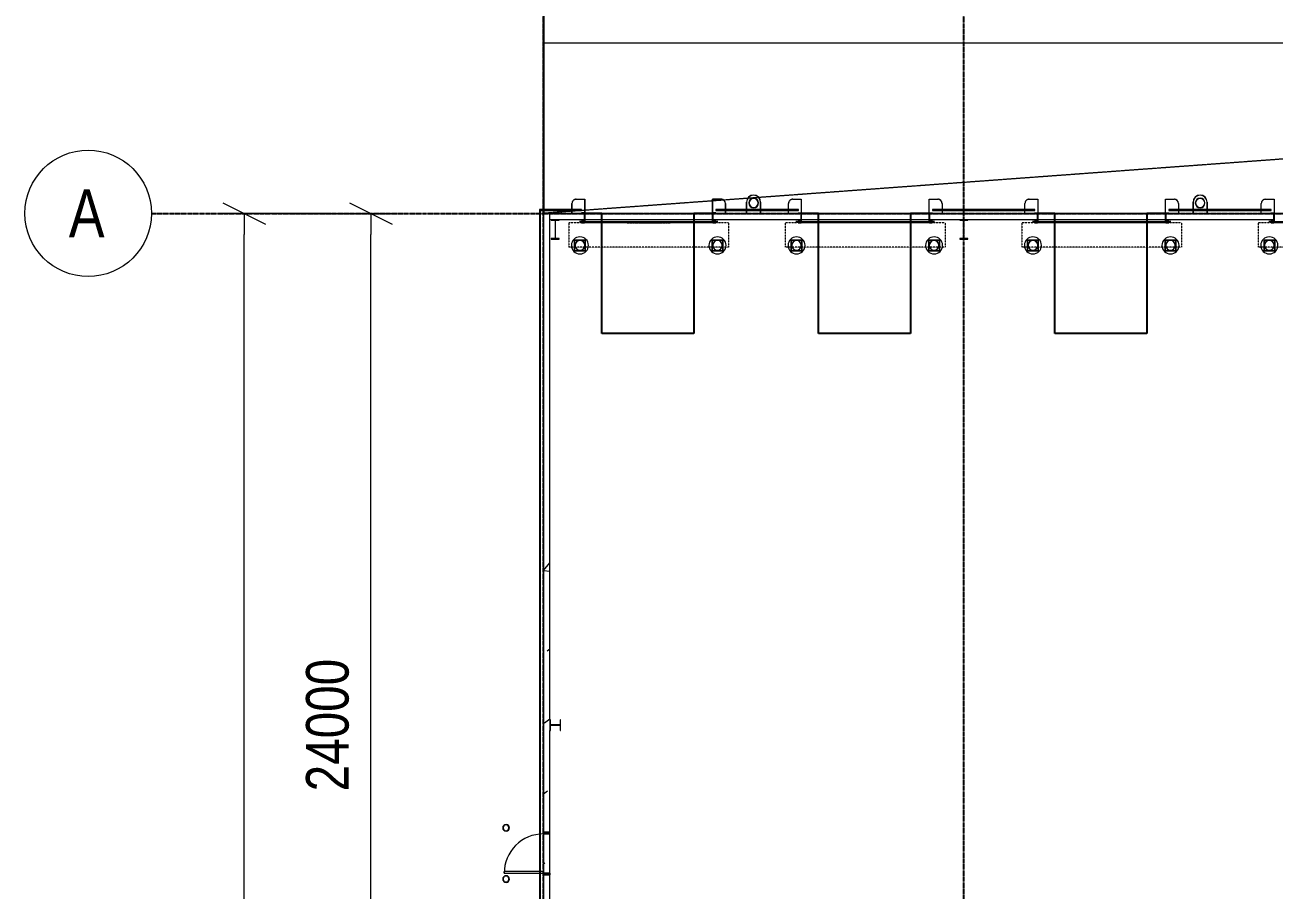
# Model space of a CAD drawing. Header units: millimetres. Extents: x -677815 to 476396, y -125373 to 39000.
# Drawn here: x -12160 to 17138, y -15867 to 4417 of the extents above; entities that cross this region are included whole.
import ezdxf
from ezdxf.enums import TextEntityAlignment as Align

# ---------------------------------------------------------------- set-up
doc = ezdxf.new("R2010")
doc.units = ezdxf.units.MM
for name, pattern in [('Xref building Toll$0$_SBA Dash - Loose', [5, 3, -2]), ('Xref building Toll$0$_SBA Dash - Tight', [1.6, 1, -0.6]), ('Xref building Toll$0$CENTER', [7, 4, -1, 1, -1]), ('Xref building Toll$0$Grid Line', [22.225, 12.7, -3.175, 3.175, -3.175])]:
    doc.linetypes.add(name, pattern=pattern)
for name, color, linetype, lineweight in [('AM_BOR', 4, 'Continuous', 25), ('Xref building Toll$0$A-DETL', 90, 'Continuous', 9), ('Xref building Toll$0$A-DOOR', 31, 'Continuous', 9), ('Xref building Toll$0$A-DOOR-FRAM', 31, 'Continuous', 9), ('Xref building Toll$0$A-DOOR-HDLN', 31, 'Continuous', 9), ('Xref building Toll$0$A-FLOR', 192, 'Continuous', 25), ('Xref building Toll$0$A-GENM', 13, 'Continuous', 9), ('Xref building Toll$0$A-WALL', 113, 'Continuous', 9), ('Xref building Toll$0$A-WALL-PATT', 111, 'Continuous', 9), ('Xref building Toll$0$annotation - dimensions', 7, 'Continuous', 0), ('Xref building Toll$0$annotation - text', 7, 'Continuous', 0), ('Xref building Toll$0$P-PIPE', 3, 'Continuous', 9), ('Xref building Toll$0$S-COLS', 52, 'Continuous', 9)]:
    doc.layers.add(name, color=color, linetype=linetype, lineweight=lineweight)
doc.layers.add('Xref building Toll$0$S-GRID', color=8, linetype='Continuous')
doc.styles.add('Xref building Toll$0$1 200 sub headings', font='arial.ttf', dxfattribs={"width": 0.821429, "height": 560})
doc.styles.add('Xref building Toll$0$1 500 general', font='arial.ttf', dxfattribs={"width": 0.870588, "height": 850})
doc.styles.add('Xref building Toll$0$1 500 general_0', font='arial.ttf', dxfattribs={"width": 0.870588})
doc.dimstyles.new('Xref building Toll$0$1 500', dxfattribs={"dimtxt": 850, "dimasz": 425, "dimexe": 425, "dimexo": 0.0625, "dimgap": 425, "dimtad": 1, "dimdec": 0, "dimzin": 11, "dimdsep": 46, "dimtxsty": 'Xref building Toll$0$1 500 general', "dimblk": 'Xref building Toll$0$_Oblique_2.0', "dimcen": 0.09, "dimclrd": 256, "dimclre": 256, "dimadec": 4, "dimazin": 3, "dimtfac": 1, "dimtdec": 0, "dimtmove": 2, "dimatfit": 1, "dimldrblk": 'Xref building Toll$0$TerminatorOpen_2.0', "dimfxl": 1700, "dimfxlon": 1, "dimfrac": 2, "dimtolj": 1, "dimtzin": 11, "dimlwd": 0, "dimlwe": 0, "dimarcsym": 0})

# ---------------------------------------------------------------- blocks, each defined once
blk = doc.blocks.new('Xref building Toll$0$AUDIT_I_160727135711-1')
at = {"layer": 'Xref building Toll$0$annotation - text', "linetype": 'Continuous', "lineweight": 13}
blk.add_circle((0, 0), 0.732, dxfattribs=at)
at = {"layer": 'Xref building Toll$0$annotation - text', "style": 'Xref building Toll$0$1 200 sub headings', "width": 0.8}
blk.add_text('A', height=0.556, dxfattribs=at).set_placement((-0.017, 0), align=Align.MIDDLE_CENTER)
blk = doc.blocks.new('Xref building Toll$0$_Oblique_2.0')
at = {"color": 0, "linetype": 'ByBlock', "lineweight": -2}
for p, q in [((0.5, 1), (-0.5, -1)), ((0, 0), (-1, 0))]:
    blk.add_line(p, q, dxfattribs=at)
blk = doc.blocks.new('*D185')
at = {"layer": 'Defpoints', "color": 0, "linetype": 'Continuous', "transparency": 16777216}
for p in [(-310013, 235299), (-300595, 235299), (-303162, 115299)]:
    blk.add_point(p, dxfattribs=at)
at = {"layer": 'Xref building Toll$0$annotation - dimensions', "linetype": 'Continuous', "lineweight": 0, "transparency": 16777216}
for p, q in [((-308013, 235299), (-310513, 235299)), ((-310013, 115799), (-310013, 234799)), ((-308013, 115299), (-310513, 115299))]:
    blk.add_line(p, q, dxfattribs=at)
at = {"layer": 'Xref building Toll$0$annotation - dimensions', "linetype": 'Continuous', "lineweight": 0, "transparency": 16777216, "xscale": 500, "yscale": 500, "zscale": 500}
for p, rotation in [((-310013, 235299), 90), ((-310013, 115299), 270)]:
    blk.add_blockref('Xref building Toll$0$_Oblique_2.0', p, dxfattribs=dict(at, rotation=rotation))
at = {"layer": 'Xref building Toll$0$annotation - dimensions', "color": 0, "linetype": 'Continuous', "lineweight": 0, "transparency": 16777216, "insert": (-311023, 175299), "char_height": 1000, "attachment_point": 5, "rotation": 90, "style": 'Xref building Toll$0$1 500 general_0'}
blk.add_mtext('\\A1;\\H1x;\\W0.8;120000', dxfattribs=at)
blk = doc.blocks.new('Xref building Toll$0$TerminatorOpen_2.0')
at = {"color": 0, "linetype": 'ByBlock', "lineweight": -2}
for q in [(-1, 1), (-1, 0), (-1, -1)]:
    blk.add_line((0, 0), q, dxfattribs=at)
blk = doc.blocks.new('*D181')
at = {"layer": 'Defpoints', "color": 0, "linetype": 'Continuous', "transparency": 16777216}
for p in [(-312188, 235299), (-307043, 235299), (-312188, 211299)]:
    blk.add_point(p, dxfattribs=at)
at = {"layer": 'Xref building Toll$0$annotation - dimensions', "linetype": 'Continuous', "lineweight": 0, "transparency": 16777216}
for p, q in [((-309043, 235299), (-306543, 235299)), ((-307043, 211799), (-307043, 234799)), ((-309043, 211299), (-306543, 211299))]:
    blk.add_line(p, q, dxfattribs=at)
at = {"layer": 'Xref building Toll$0$annotation - dimensions', "linetype": 'Continuous', "lineweight": 0, "transparency": 16777216, "xscale": 500, "yscale": 500, "zscale": 500}
for p, rotation in [((-307043, 235299), 90), ((-307043, 211299), 270)]:
    blk.add_blockref('Xref building Toll$0$_Oblique_2.0', p, dxfattribs=dict(at, rotation=rotation))
at = {"layer": 'Xref building Toll$0$annotation - dimensions', "color": 0, "linetype": 'Continuous', "lineweight": 0, "transparency": 16777216, "insert": (-308054, 223299), "char_height": 1000, "attachment_point": 5, "rotation": 90, "style": 'Xref building Toll$0$1 500 general_0'}
blk.add_mtext('\\A1;\\H1x;\\W0.8;24000', dxfattribs=at)
blk = doc.blocks.new('Xref building Toll$0$_SBA 1SWING SPDoor 01a - 920W x 2040H WD-1991710-MASTER GROUND FLOOR')
at = {"layer": 'Xref building Toll$0$A-DOOR'}
for p, q in [((-500, -75), (-500, 75)), ((-460, 75), (-500, 75)), ((-500, 75), (-500, 75)), ((-460, 75), (-500, 75)), ((-500, 75), (-500, -75)), ((-460, 75), (-460, 75)), ((-460, 75), (-460, -75)), ((-460, -75), (-460, 75)), ((460, 75), (500, 75)), ((460, -75), (460, 75)), ((460, 75), (460, 75)), ((500, 75), (460, 75)), ((460, 75), (460, -75)), ((500, 75), (500, -75)), ((500, 75), (500, 75)), ((500, -75), (500, 75)), ((-500, -75), (-500, -75)), ((-500, -75), (-460, -75)), ((-500, -75), (-460, -75)), ((-460, -75), (-460, -75)), ((420, -75), (420, -995)), ((460, -75), (420, -75)), ((460, -995), (460, -75)), ((500, -75), (460, -75)), ((460, -75), (460, -75)), ((460, -75), (500, -75)), ((500, -75), (500, -75)), ((460, -995), (420, -995))]:
    blk.add_line(p, q, dxfattribs=at)
blk.add_arc((460, -75), 920, 180, 270, dxfattribs=at)
at = {"layer": 'Xref building Toll$0$A-DOOR-HDLN'}
blk.add_line((-460, -75), (460, -75), dxfattribs=at)
blk = doc.blocks.new('Xref building Toll$0$_SBA ROLLER LVDoor_C Clip At Side - 3000W x 3600H-1588130-MASTER GROUND FLOOR')
at = {"layer": 'Xref building Toll$0$A-DOOR', "linetype": 'Xref building Toll$0$_SBA Dash - Tight'}
for p, q in [((-1875, 147), (-1875, 717)), ((-1875, 717), (1875, 717)), ((1875, 147), (1875, 717)), ((-1875, 147), (-1600, 147)), ((1600, 147), (1875, 147))]:
    blk.add_line(p, q, dxfattribs=at)
at = {"layer": 'Xref building Toll$0$A-DOOR'}
for p, q in [((-1625, 118), (-1580, 118)), ((-1625, 113), (-1625, 118)), ((-1625, 118), (-1625, 113)), ((-1580, 118), (-1625, 118)), ((-1625, 118), (-1625, 118)), ((-1575, 113), (-1625, 113)), ((-1625, 113), (-1575, 113)), ((-1625, 113), (-1625, 113)), ((-1580, 138), (-1575, 138)), ((-1580, 118), (-1580, 138)), ((-1580, 138), (-1580, 118)), ((-1575, 138), (-1580, 138)), ((-1580, 138), (-1580, 138)), ((-1580, 118), (-1580, 118)), ((-1575, 138), (-1575, 113)), ((-1575, 113), (-1575, 138)), ((-1575, 138), (-1575, 138)), ((-1575, 113), (-1500, 113)), ((-1575, 101), (-1575, 113)), ((-1575, 113), (-1575, 101)), ((-1500, 113), (-1575, 113)), ((-1575, 113), (-1575, 113)), ((-1575, 113), (-1575, 113)), ((-1518, 101), (-1575, 101)), ((-1575, 101), (-1518, 101)), ((-1575, 101), (-1575, 101)), ((-1568, 147), (1568, 147)), ((-1568, 117), (-1568, 147)), ((1568, 117), (-1568, 117)), ((-1506, -63), (-1506, 89)), ((-1506, 89), (-1506, -63)), ((-1500, 113), (-1500, -87)), ((-1500, -87), (-1500, 113)), ((-1500, 113), (-1500, 113)), ((1500, 113), (1575, 113)), ((1500, -87), (1500, 113)), ((1500, 113), (1500, -87)), ((1575, 113), (1500, 113)), ((1500, 113), (1500, 113)), ((1506, 89), (1506, -63)), ((1506, -63), (1506, 89)), ((1575, 101), (1518, 101)), ((1518, 101), (1575, 101)), ((1568, 147), (1568, 117)), ((1575, 138), (1580, 138)), ((1575, 113), (1575, 138)), ((1575, 138), (1575, 113)), ((1580, 138), (1575, 138)), ((1575, 138), (1575, 138)), ((1575, 113), (1575, 101)), ((1575, 101), (1575, 113)), ((1575, 113), (1575, 113)), ((1625, 113), (1575, 113)), ((1575, 113), (1625, 113)), ((1575, 113), (1575, 113)), ((1575, 101), (1575, 101)), ((1580, 138), (1580, 118)), ((1580, 118), (1580, 138)), ((1580, 138), (1580, 138)), ((1580, 118), (1625, 118)), ((1625, 118), (1580, 118)), ((1580, 118), (1580, 118)), ((1625, 118), (1625, 113)), ((1625, 113), (1625, 118)), ((1625, 118), (1625, 118)), ((1625, 113), (1625, 113)), ((-1575, -75), (-1518, -75)), ((-1575, -87), (-1575, -75)), ((-1575, -75), (-1575, -87)), ((-1518, -75), (-1575, -75)), ((-1575, -75), (-1575, -75)), ((-1500, -87), (-1575, -87)), ((-1575, -87), (-1500, -87)), ((-1575, -87), (-1575, -87)), ((-1500, -87), (-1500, -87)), ((1575, -87), (1500, -87)), ((1500, -87), (1575, -87)), ((1500, -87), (1500, -87)), ((1518, -75), (1575, -75)), ((1575, -75), (1518, -75)), ((1575, -75), (1575, -87)), ((1575, -87), (1575, -75)), ((1575, -75), (1575, -75)), ((1575, -87), (1575, -87))]:
    blk.add_line(p, q, dxfattribs=at)
at = {"layer": 'Xref building Toll$0$A-DOOR', "linetype": 'Xref building Toll$0$CENTER'}
for p, q in [((-501, 147), (0, 147)), ((0, 147), (-501, 147)), ((501, 147), (0, 147)), ((501, 147), (0, 147)), ((-1800, -75), (-1500, -75)), ((-1800, -305), (-1800, -75)), ((-1800, -75), (-1800, -75)), ((-1800, -75), (1800, -75)), ((-1500, -75), (-1800, -75)), ((-1500, -75), (-1500, -405)), ((1500, -405), (1500, -75)), ((1500, -75), (1800, -75)), ((1800, -75), (1500, -75)), ((1800, -75), (1800, -305)), ((1800, -75), (1800, -75)), ((-1500, -405), (-1700, -405)), ((1700, -405), (1500, -405))]:
    blk.add_line(p, q, dxfattribs=at)
at = {"layer": 'Xref building Toll$0$A-DOOR'}
for centre, start, end in [((-1518, 89), 360, 90), ((-1518, 89), 360, 90), ((1518, 89), 90, 180), ((1518, 89), 90, 180), ((-1518, -63), 270, 360), ((-1518, -63), 270, 360), ((1518, -63), 180, 270), ((1518, -63), 180, 270)]:
    blk.add_arc(centre, 12, start, end, dxfattribs=at)
at = {"layer": 'Xref building Toll$0$A-DOOR', "linetype": 'Xref building Toll$0$CENTER'}
for centre, start, end in [((-1700, -305), 180, 270), ((1700, -305), 270, 0)]:
    blk.add_arc(centre, 100, start, end, dxfattribs=at)
at = {"layer": 'Xref building Toll$0$A-DOOR-FRAM', "lineweight": 18}
for p, q in [((-1575, 151), (-1505, 151)), ((-1575, 113), (-1575, 151)), ((-1505, 113), (-1575, 113)), ((-1573, 149), (-1573, 115)), ((-1505, 149), (-1573, 149)), ((-1573, 115), (-1505, 115)), ((-1505, 151), (-1505, 149)), ((-1505, 115), (-1505, 113)), ((1505, 151), (1575, 151)), ((1505, 149), (1505, 151)), ((1573, 149), (1505, 149)), ((1505, 115), (1573, 115)), ((1505, 113), (1505, 115)), ((1575, 113), (1505, 113)), ((1573, 115), (1573, 149)), ((1575, 151), (1575, 113)), ((-1800, -75), (-1500, -75)), ((-1800, -305), (-1800, -75)), ((-1500, -75), (-1500, -405)), ((1500, -75), (1800, -75)), ((1500, -405), (1500, -75)), ((1800, -75), (1800, -305)), ((-1500, -405), (-1700, -405)), ((1700, -405), (1500, -405))]:
    blk.add_line(p, q, dxfattribs=at)
at = {"layer": 'Xref building Toll$0$A-DOOR-FRAM'}
for p, q in [((-1575, 151), (-1575, 113)), ((-1505, 151), (-1575, 151)), ((-1575, 151), (-1575, 151)), ((-1575, 113), (-1505, 113)), ((-1575, 113), (-1575, 113)), ((-1573, 149), (-1505, 149)), ((-1573, 115), (-1573, 149)), ((-1573, 149), (-1573, 149)), ((-1505, 115), (-1573, 115)), ((-1573, 115), (-1573, 115)), ((-1505, 149), (-1505, 151)), ((-1505, 151), (-1505, 151)), ((-1505, 149), (-1505, 149)), ((-1505, 113), (-1505, 115)), ((-1505, 115), (-1505, 115)), ((-1505, 113), (-1505, 113)), ((1505, 151), (1505, 149)), ((1575, 151), (1505, 151)), ((1505, 151), (1505, 151)), ((1505, 149), (1573, 149)), ((1505, 149), (1505, 149)), ((1505, 115), (1505, 113)), ((1573, 115), (1505, 115)), ((1505, 115), (1505, 115)), ((1505, 113), (1575, 113)), ((1505, 113), (1505, 113)), ((1573, 149), (1573, 115)), ((1573, 149), (1573, 149)), ((1573, 115), (1573, 115)), ((1575, 113), (1575, 151)), ((1575, 151), (1575, 151)), ((1575, 113), (1575, 113)), ((-1500, -75), (-1800, -75)), ((-1800, -75), (-1800, -305)), ((-1800, -75), (-1800, -75)), ((-1562, -75), (-1562, -75)), ((1562, -75), (-1562, -75)), ((-1500, -405), (-1500, -75)), ((-1500, -75), (-1500, -75)), ((1500, -75), (1500, -75)), ((1500, -75), (1500, -405)), ((1500, -75), (1800, -75)), ((1562, -75), (1562, -75)), ((1800, -305), (1800, -75)), ((1800, -75), (1800, -75)), ((-1700, -405), (-1500, -405)), ((-1500, -405), (-1500, -405)), ((1700, -405), (1500, -405)), ((1500, -405), (1500, -405))]:
    blk.add_line(p, q, dxfattribs=at)
at = {"layer": 'Xref building Toll$0$A-DOOR-FRAM', "lineweight": 18}
for centre, start, end in [((-1700, -305), 180, 270), ((1700, -305), 270, 0)]:
    blk.add_arc(centre, 100, start, end, dxfattribs=at)
at = {"layer": 'Xref building Toll$0$A-DOOR-FRAM'}
for centre, start, end in [((-1700, -305), 180, 270), ((1700, -305), 270, 0)]:
    blk.add_arc(centre, 100, start, end, dxfattribs=at)
blk = doc.blocks.new('Xref building Toll$0$Removable - Bollard Cast-In - 165 Bollard 1200 high - B2-623364-MASTER GROUND FLOOR')
at = {"layer": 'Xref building Toll$0$A-GENM'}
for p, q in [((122, 187), (-128, 187)), ((-128, 187), (-128, -63)), ((-128, -63), (-128, 187)), ((-128, 187), (122, 187)), ((-128, 187), (-128, 187)), ((122, -63), (122, 187)), ((122, 187), (122, -63)), ((122, 187), (122, 187)), ((-128, -63), (122, -63)), ((122, -63), (-128, -63)), ((-128, -63), (-128, -63)), ((122, -63), (122, -63))]:
    blk.add_line(p, q, dxfattribs=at)
for radius, start, end in [(200, 360, 180), (200, 0, 180), (200, 360, 180), (200, 0, 180), (200, 180, 360), (200, 180, 360), (200, 180, 360), (200, 180, 360), (113, 360, 180), (112, 0, 180), (113, 180, 360), (112, 180, 360)]:
    blk.add_arc((-3, 62), radius, start, end, dxfattribs=at)
blk = doc.blocks.new('Xref building Toll$0$_SBA ROLLER LVDoor_C Clip At Side - 3000W x 3600H-V1-MASTER GROUND FLOOR')
at = {"layer": 'Xref building Toll$0$A-DOOR', "linetype": 'Xref building Toll$0$_SBA Dash - Tight'}
for p, q in [((-1875, 147), (-1875, 717)), ((-1875, 717), (1875, 717)), ((1875, 147), (1875, 717)), ((-1875, 147), (-1600, 147)), ((1600, 147), (1875, 147))]:
    blk.add_line(p, q, dxfattribs=at)
at = {"layer": 'Xref building Toll$0$A-DOOR'}
for p, q in [((-1625, 118), (-1580, 118)), ((-1625, 113), (-1625, 118)), ((-1575, 113), (-1625, 113)), ((-1580, 138), (-1575, 138)), ((-1580, 118), (-1580, 138)), ((-1575, 138), (-1575, 113)), ((-1575, 113), (-1500, 113)), ((-1575, 101), (-1575, 113)), ((-1518, 101), (-1575, 101)), ((-1568, 147), (1568, 147)), ((-1568, 117), (-1568, 147)), ((1568, 117), (-1568, 117)), ((-1506, 75), (-1506, 89)), ((-1500, 113), (-1500, -87)), ((1500, 113), (1575, 113)), ((1500, -87), (1500, 113)), ((1506, 89), (1506, 75)), ((1575, 101), (1518, 101)), ((1568, 147), (1568, 117)), ((1575, 138), (1580, 138)), ((1575, 113), (1575, 138)), ((1575, 113), (1575, 101)), ((1625, 113), (1575, 113)), ((1580, 138), (1580, 118)), ((1580, 118), (1625, 118)), ((1625, 118), (1625, 113)), ((-1575, -87), (-1575, -75)), ((-1500, -87), (-1575, -87)), ((1575, -87), (1500, -87)), ((1575, -75), (1575, -87))]:
    blk.add_line(p, q, dxfattribs=at)
at = {"layer": 'Xref building Toll$0$A-DOOR', "linetype": 'Xref building Toll$0$CENTER'}
for p, q in [((-1800, -75), (-1500, -75)), ((-1800, -305), (-1800, -75)), ((-1800, -75), (1800, -75)), ((-1500, -75), (-1500, -405)), ((1500, -405), (1500, -75)), ((1500, -75), (1800, -75)), ((1800, -75), (1800, -305)), ((-1500, -405), (-1700, -405)), ((1700, -405), (1500, -405))]:
    blk.add_line(p, q, dxfattribs=at)
at = {"layer": 'Xref building Toll$0$A-DOOR'}
for centre, start, end in [((-1518, 89), 360, 90), ((1518, 89), 90, 180)]:
    blk.add_arc(centre, 12, start, end, dxfattribs=at)
at = {"layer": 'Xref building Toll$0$A-DOOR', "linetype": 'Xref building Toll$0$CENTER'}
for centre, start, end in [((-1700, -305), 180, 270), ((1700, -305), 270, 0)]:
    blk.add_arc(centre, 100, start, end, dxfattribs=at)
at = {"layer": 'Xref building Toll$0$A-DOOR-FRAM'}
for p, q in [((-1575, 151), (-1505, 151)), ((-1575, 113), (-1575, 151)), ((-1505, 113), (-1575, 113)), ((-1573, 149), (-1573, 115)), ((-1505, 149), (-1573, 149)), ((-1573, 115), (-1505, 115)), ((-1505, 151), (-1505, 149)), ((-1505, 115), (-1505, 113)), ((1505, 151), (1575, 151)), ((1505, 149), (1505, 151)), ((1573, 149), (1505, 149)), ((1505, 115), (1573, 115)), ((1505, 113), (1505, 115)), ((1575, 113), (1505, 113)), ((1573, 115), (1573, 149)), ((1575, 151), (1575, 113)), ((-1800, -140), (-1800, -75)), ((-1800, -305), (-1800, -169)), ((-1506, -75), (-1500, -75)), ((-1500, -75), (-1500, -405)), ((1500, -75), (1506, -75)), ((1500, -405), (1500, -75)), ((1800, -75), (1800, -140)), ((1800, -169), (1800, -305)), ((-1500, -405), (-1700, -405)), ((1700, -405), (1500, -405))]:
    blk.add_line(p, q, dxfattribs=at)
at = {"layer": 'Xref building Toll$0$A-DOOR-FRAM', "lineweight": 9}
blk.add_line((1562, -75), (-1562, -75), dxfattribs=at)
at = {"layer": 'Xref building Toll$0$A-DOOR-FRAM'}
for centre, start, end in [((-1700, -305), 180, 270), ((1700, -305), 270, 0)]:
    blk.add_arc(centre, 100, start, end, dxfattribs=at)
blk = doc.blocks.new('Xref building Toll$0$_SBA ROLLER LVDoor_C Clip At Side - 3000W x 3600H-V2-MASTER GROUND FLOOR')
at = {"layer": 'Xref building Toll$0$A-DOOR', "linetype": 'Xref building Toll$0$_SBA Dash - Tight'}
for p, q in [((-1875, 147), (-1875, 717)), ((-1875, 717), (1875, 717)), ((1875, 147), (1875, 717)), ((-1875, 147), (-1600, 147)), ((1600, 147), (1875, 147))]:
    blk.add_line(p, q, dxfattribs=at)
at = {"layer": 'Xref building Toll$0$A-DOOR'}
for p, q in [((-1625, 118), (-1580, 118)), ((-1625, 113), (-1625, 118)), ((-1575, 113), (-1625, 113)), ((-1580, 138), (-1575, 138)), ((-1580, 118), (-1580, 138)), ((-1575, 138), (-1575, 113)), ((-1575, 113), (-1500, 113)), ((-1575, 101), (-1575, 113)), ((-1518, 101), (-1575, 101)), ((-1568, 147), (1568, 147)), ((-1568, 117), (-1568, 147)), ((1568, 117), (-1568, 117)), ((-1506, 75), (-1506, 89)), ((-1500, 113), (-1500, -87)), ((1500, 113), (1575, 113)), ((1500, -87), (1500, 113)), ((1506, 89), (1506, 75)), ((1575, 101), (1518, 101)), ((1568, 147), (1568, 117)), ((1575, 138), (1580, 138)), ((1575, 113), (1575, 138)), ((1575, 113), (1575, 101)), ((1625, 113), (1575, 113)), ((1580, 138), (1580, 118)), ((1580, 118), (1625, 118)), ((1625, 118), (1625, 113)), ((-1575, -87), (-1575, -75)), ((-1500, -87), (-1575, -87)), ((1575, -87), (1500, -87)), ((1575, -75), (1575, -87))]:
    blk.add_line(p, q, dxfattribs=at)
at = {"layer": 'Xref building Toll$0$A-DOOR', "linetype": 'Xref building Toll$0$CENTER'}
for p, q in [((-1800, -75), (-1500, -75)), ((-1800, -305), (-1800, -75)), ((-1800, -75), (1800, -75)), ((-1500, -75), (-1500, -405)), ((1500, -405), (1500, -75)), ((1500, -75), (1800, -75)), ((1800, -75), (1800, -305)), ((-1500, -405), (-1700, -405)), ((1700, -405), (1500, -405))]:
    blk.add_line(p, q, dxfattribs=at)
at = {"layer": 'Xref building Toll$0$A-DOOR'}
for centre, start, end in [((-1518, 89), 360, 90), ((1518, 89), 90, 180)]:
    blk.add_arc(centre, 12, start, end, dxfattribs=at)
at = {"layer": 'Xref building Toll$0$A-DOOR', "linetype": 'Xref building Toll$0$CENTER'}
for centre, start, end in [((-1700, -305), 180, 270), ((1700, -305), 270, 0)]:
    blk.add_arc(centre, 100, start, end, dxfattribs=at)
at = {"layer": 'Xref building Toll$0$A-DOOR-FRAM'}
for p, q in [((-1575, 151), (-1505, 151)), ((-1575, 113), (-1575, 151)), ((-1505, 113), (-1575, 113)), ((-1573, 149), (-1573, 115)), ((-1505, 149), (-1573, 149)), ((-1573, 115), (-1505, 115)), ((-1505, 151), (-1505, 149)), ((-1505, 115), (-1505, 113)), ((1505, 151), (1575, 151)), ((1505, 149), (1505, 151)), ((1573, 149), (1505, 149)), ((1505, 115), (1573, 115)), ((1505, 113), (1505, 115)), ((1575, 113), (1505, 113)), ((1573, 115), (1573, 149)), ((1575, 151), (1575, 113)), ((-1800, -140), (-1800, -75)), ((-1800, -305), (-1800, -169)), ((-1506, -75), (-1500, -75)), ((-1500, -75), (-1500, -405)), ((1500, -75), (1506, -75)), ((1500, -405), (1500, -75)), ((1800, -75), (1800, -140)), ((1800, -169), (1800, -305)), ((-1500, -405), (-1700, -405)), ((1700, -405), (1500, -405))]:
    blk.add_line(p, q, dxfattribs=at)
at = {"layer": 'Xref building Toll$0$A-DOOR-FRAM', "lineweight": 9}
blk.add_line((1562, -75), (-1562, -75), dxfattribs=at)
at = {"layer": 'Xref building Toll$0$A-DOOR-FRAM'}
for centre, start, end in [((-1700, -305), 180, 270), ((1700, -305), 270, 0)]:
    blk.add_arc(centre, 100, start, end, dxfattribs=at)
blk = doc.blocks.new('Xref building Toll$0$UB-Universal Beam-Column - C1_5_460UB67-1332364-MASTER GROUND FLOOR')
at = {"layer": 'Xref building Toll$0$S-COLS', "lineweight": 18}
for p, q in [((95, 227), (-95, 227)), ((-95, 227), (-95, 214.3)), ((-95, 214.3), (-15.65, 214.3)), ((-4.25, 202.9), (-4.25, -202.9)), ((4.25, -202.9), (4.25, 202.9)), ((15.65, 214.3), (95, 214.3)), ((95, 214.3), (95, 227)), ((-15.65, -214.3), (-95, -214.3)), ((-95, -214.3), (-95, -227)), ((-95, -227), (95, -227)), ((95, -214.3), (15.65, -214.3)), ((95, -227), (95, -214.3))]:
    blk.add_line(p, q, dxfattribs=at)
at = {"layer": 'Xref building Toll$0$S-COLS'}
for p, q in [((-95, 227), (-95, 227)), ((-95, 214.3), (-95, 214.3)), ((95, 227), (95, 227)), ((95, 214.3), (95, 214.3)), ((-95, -214.3), (-95, -214.3)), ((-95, -227), (-95, -227)), ((95, -214.3), (95, -214.3)), ((95, -227), (95, -227))]:
    blk.add_line(p, q, dxfattribs=at)
at = {"layer": 'Xref building Toll$0$S-COLS', "lineweight": 18}
for centre, start, end in [((-15.65, 202.9), 0, 90), ((15.65, 202.9), 90, 180), ((-15.65, -202.9), 270, 0), ((15.65, -202.9), 180, 270)]:
    blk.add_arc(centre, 11.4, start, end, dxfattribs=at)
blk = doc.blocks.new('Xref building Toll$0$UC-Universal Column-Column - C4_5-250UC73-1332365-MASTER GROUND FLOOR')
at = {"layer": 'Xref building Toll$0$S-COLS', "lineweight": 18}
for p, q in [((127, 127), (-127, 127)), ((-127, 127), (-127, 112.8)), ((-127, 112.8), (-18.3, 112.8)), ((-4.3, 98.8), (-4.3, -98.8)), ((4.3, -98.8), (4.3, 98.8)), ((18.3, 112.8), (127, 112.8)), ((127, 112.8), (127, 127)), ((-18.3, -112.8), (-127, -112.8)), ((-127, -112.8), (-127, -127)), ((-127, -127), (127, -127)), ((127, -112.8), (18.3, -112.8)), ((127, -127), (127, -112.8))]:
    blk.add_line(p, q, dxfattribs=at)
at = {"layer": 'Xref building Toll$0$S-COLS'}
for p, q in [((-127, 127), (-127, 127)), ((-127, 112.8), (-127, 112.8)), ((127, 127), (127, 127)), ((127, 112.8), (127, 112.8)), ((-127, -112.8), (-127, -112.8)), ((-127, -127), (-127, -127)), ((127, -112.8), (127, -112.8)), ((127, -127), (127, -127))]:
    blk.add_line(p, q, dxfattribs=at)
at = {"layer": 'Xref building Toll$0$S-COLS', "lineweight": 18}
for centre, start, end in [((-18.3, 98.8), 0, 90), ((18.3, 98.8), 90, 180), ((-18.3, -98.8), 270, 0), ((18.3, -98.8), 180, 270)]:
    blk.add_arc(centre, 14, start, end, dxfattribs=at)
blk = doc.blocks.new('Xref building Toll$0$DWP_Downpipe - 225mm-1784091-MASTER GROUND FLOOR')
at = {"layer": 'Xref building Toll$0$P-PIPE'}
for radius, start, end in [(113, 0, 180), (112, 0, 180), (113, 180, 360), (112, 180, 0), (107, 0, 180), (108, 360, 180), (107, 180, 360), (108, 180, 360)]:
    blk.add_arc((-34, -236), radius, start, end, dxfattribs=at)
blk = doc.blocks.new('Xref building Toll$0$IVS-GM-DownPipe Cover - DP 225mm-V82-MASTER GROUND FLOOR')
at = {"layer": 'Xref building Toll$0$A-GENM'}
for p, q in [((-166, 0), (-166, -170)), ((-162, -170), (-162, 0)), ((162, 0), (162, -170)), ((-166, -199), (-166, -264)), ((-162, -264), (-162, -199)), ((162, -199), (162, -264)), ((166, -170), (166, 0)), ((166, -264), (166, -199))]:
    blk.add_line(p, q, dxfattribs=at)
for radius, start in [(166, 360), (162, 0)]:
    blk.add_arc((0, 0), radius, start, 180, dxfattribs=at)
blk = doc.blocks.new('Xref building Toll$0$UB-Universal Beam-Column - C1_5_460UB67-1338434-MASTER GROUND FLOOR')
at = {"layer": 'Xref building Toll$0$S-COLS', "lineweight": 18}
for p, q in [((95, 227), (-95, 227)), ((-95, 227), (-95, 214.3)), ((-95, 214.3), (-15.65, 214.3)), ((-4.25, 202.9), (-4.25, -202.9)), ((4.25, -202.9), (4.25, 202.9)), ((15.65, 214.3), (95, 214.3)), ((95, 214.3), (95, 227)), ((-15.65, -214.3), (-95, -214.3)), ((-95, -214.3), (-95, -227)), ((-95, -227), (95, -227)), ((95, -214.3), (15.65, -214.3)), ((95, -227), (95, -214.3))]:
    blk.add_line(p, q, dxfattribs=at)
at = {"layer": 'Xref building Toll$0$S-COLS'}
for p, q in [((-95, 227), (-95, 227)), ((-95, 214.3), (-95, 214.3)), ((95, 227), (95, 227)), ((95, 214.3), (95, 214.3)), ((-95, -214.3), (-95, -214.3)), ((-95, -227), (-95, -227)), ((95, -214.3), (95, -214.3)), ((95, -227), (95, -227))]:
    blk.add_line(p, q, dxfattribs=at)
at = {"layer": 'Xref building Toll$0$S-COLS', "lineweight": 18}
for centre, start, end in [((-15.65, 202.9), 0, 90), ((15.65, 202.9), 90, 180), ((-15.65, -202.9), 270, 0), ((15.65, -202.9), 180, 270)]:
    blk.add_arc(centre, 11.4, start, end, dxfattribs=at)
blk = doc.blocks.new('Xref building Toll$0$BLD_External 02 - 150 Bollard 1200 high-1719495-MASTER GROUND FLOOR')
at = {"layer": 'Xref building Toll$0$A-GENM'}
for radius, start, end in [(78, 360, 180), (78, 0, 180), (78, 360, 180), (78, 0, 180), (78, 180, 360), (78, 180, 360), (78, 180, 360), (78, 180, 360), (75, 0, 180), (75, 0, 180), (75, 0, 180), (75, 0, 180), (75, 360, 180), (75, 360, 180), (75, 0, 180), (75, 180, 0), (75, 180, 360), (75, 180, 0), (75, 180, 360), (75, 180, 360), (75, 180, 360), (75, 180, 360), (69, 0, 180), (69, 0, 180), (69, 0, 180), (69, 0, 180), (69, 180, 360), (69, 180, 360), (69, 180, 0), (69, 180, 360)]:
    blk.add_arc((-3, 62), radius, start, end, dxfattribs=at)
blk = doc.blocks.new('Xref building Toll$0$building block 28092016')
at = {"layer": 'Xref building Toll$0$A-WALL-PATT', "lineweight": 9}
h = blk.add_hatch(dxfattribs=at)
h.set_pattern_fill('FP_1', color=256, style=0, pattern_type=2)
h.set_pattern_definition([(50, (714549.7, -811512), (3643.68, -318.78), [381, -4191]), (355, (714549.7, -811512), (-704.86, 3821.14), [304.8, -3352.8]), (100.451, (714853.3, -811538.5), (2938.85, 3502.33), [323.8, -3561.8]), (46.184, (714549.7, -810496), (5421.58, -840.86), [571.5, -6286.5]), (96.636, (715001.5, -810566), (4748.05, 4948.55), [485.7, -5342.7]), (351.184, (714549.7, -810496), (4748.1, 4948.5), [457.2, -5029.2]), (21, (715057.7, -810750), (3032.29, -2045.304), [381, -4191]), (326, (715057.7, -810750), (1236.04, 3683.76), [304.8, -3352.8]), (71.451, (715310.3, -810920.4), (4268.34, 1638.425), [323.8, -3561.8]), (37.5, (714549.7, -811512), (61.772, 1691.101), [167.64, -3144.52, 167.64, -3235.96, -3365.5]), (37.5, (714549.7, -811512), (61.772, 1691.101), [-6715.76, 167.64, -3197.86]), (7.5, (714549.7, -811512), (1336.393, 2003.611), [167.64, -1772.92, 167.64, -3068.32, -1282.7]), (7.5, (714549.7, -811512), (1336.393, 2003.611), [-5176.52, 167.64, -1115.06]), (327.5, (713416.8, -811512), (2711.818, -114.579), [167.64, -1102.36, 167.64, -3794.76, -5257.8]), (327.5, (713416.8, -811512), (2711.818, -114.579), [-5232.4, 167.64, -5090.16]), (317.5, (712908.8, -811512), (2962.586, 508.533), [167.64, -1483.36, 167.64, -2463.8, -3733.8]), (317.5, (712908.8, -811512), (2962.586, 508.533), [-4282.44, 167.64, -3566.16])])
h.paths.add_polyline_path([(722700, -695499), (722700, -671499), (722550, -671499), (722550, -695499), (722670, -695499)], flags=0)
at = {"layer": 'Xref building Toll$0$A-DETL', "linetype": 'Xref building Toll$0$_SBA Dash - Loose'}
for p, q in [((722550, -667499), (777059, -667499)), ((722550, -671499), (722550, -667499)), ((777059, -667499), (722550, -671499))]:
    blk.add_line(p, q, dxfattribs=at)
at = {"layer": 'Xref building Toll$0$A-FLOR'}
for p, q in [((722550, -647925), (722550, -671405)), ((722550, -671434), (722550, -671499)), ((723922, -671499), (723520, -671499)), ((723922, -671691), (723922, -671499)), ((723922, -674319), (723922, -671721)), ((726520, -671499), (726082, -671499)), ((726082, -671499), (726082, -671691)), ((726082, -671721), (726082, -674319)), ((729002, -671499), (728600, -671499)), ((729002, -671691), (729002, -671499)), ((729002, -674319), (729002, -671721)), ((731600, -671499), (731162, -671499)), ((731162, -671499), (731162, -671691)), ((731162, -671721), (731162, -674319)), ((734547, -671499), (734145, -671499)), ((734547, -671691), (734547, -671499)), ((734547, -674319), (734547, -671721)), ((737145, -671499), (736707, -671499)), ((736707, -671499), (736707, -671691)), ((736707, -671721), (736707, -674319)), ((726082, -674319), (723922, -674319)), ((731162, -674319), (729002, -674319)), ((736707, -674319), (734547, -674319))]:
    blk.add_line(p, q, dxfattribs=at)
at = {"layer": 'Xref building Toll$0$A-WALL', "lineweight": 18}
for p, q in [((722456, -671405), (722456, -791593)), ((723445, -671405), (722456, -671405)), ((722485, -791564), (722485, -671434)), ((722485, -671434), (723445, -671434)), ((723445, -671434), (723445, -671405)), ((728532, -671405), (726595, -671405)), ((726595, -671405), (726595, -671434)), ((726595, -671434), (728532, -671434)), ((728532, -671434), (728532, -671405)), ((734077, -671405), (731675, -671405)), ((731675, -671405), (731675, -671434)), ((731675, -671434), (734077, -671434)), ((734077, -671434), (734077, -671405)), ((739622, -671405), (737220, -671405)), ((737220, -671405), (737220, -671434)), ((737220, -671434), (739622, -671434)), ((739622, -671434), (739622, -671405)), ((722550, -671499), (722550, -695499)), ((722700, -671499), (722550, -671499)), ((722700, -683372), (722700, -671499)), ((722700, -695372), (722700, -683626))]:
    blk.add_line(p, q, dxfattribs=at)
at = {"layer": 'Xref building Toll$0$A-WALL'}
for p, q in [((722700, -671499), (723514, -671499)), ((722732, -671649), (722700, -671649)), ((723514, -671649), (722922, -671649)), ((723514, -671649), (723514, -671499)), ((723520, -671499), (726520, -671499)), ((726520, -671649), (723520, -671649)), ((726526, -671499), (728594, -671499)), ((726526, -671499), (726526, -671649)), ((728594, -671649), (726526, -671649)), ((728594, -671649), (728594, -671499)), ((728600, -671499), (731600, -671499)), ((731600, -671649), (728600, -671649)), ((731606, -671499), (734139, -671499)), ((731606, -671499), (731606, -671649)), ((732316, -671649), (731606, -671649)), ((734139, -671649), (732506, -671649)), ((734139, -671649), (734139, -671499)), ((734145, -671499), (737145, -671499)), ((737145, -671649), (734145, -671649)), ((737151, -671499), (739684, -671499)), ((737151, -671499), (737151, -671649)), ((739684, -671649), (737151, -671649)), ((739684, -671649), (739684, -671499))]:
    blk.add_line(p, q, dxfattribs=at)
at = {"layer": 'Xref building Toll$0$A-DOOR'}
for name, p, rotation in [('Xref building Toll$0$_SBA ROLLER LVDoor_C Clip At Side - 3000W x 3600H-1588130-MASTER GROUND FLOOR', (725020, -671574), 180), ('Xref building Toll$0$_SBA ROLLER LVDoor_C Clip At Side - 3000W x 3600H-V1-MASTER GROUND FLOOR', (730100, -671574), 180), ('Xref building Toll$0$_SBA ROLLER LVDoor_C Clip At Side - 3000W x 3600H-V2-MASTER GROUND FLOOR', (735645, -671574), 180), ('Xref building Toll$0$_SBA ROLLER LVDoor_C Clip At Side - 3000W x 3600H-V2-MASTER GROUND FLOOR', (741190, -671574), 180), ('Xref building Toll$0$_SBA 1SWING SPDoor 01a - 920W x 2040H WD-1991710-MASTER GROUND FLOOR', (722625, -686511), 270)]:
    blk.add_blockref(name, p, dxfattribs=dict(at, rotation=rotation))
at = {"layer": 'Xref building Toll$0$A-GENM'}
for name, p in [('Xref building Toll$0$IVS-GM-DownPipe Cover - DP 225mm-V82-MASTER GROUND FLOOR', (727480, -671236)), ('Xref building Toll$0$IVS-GM-DownPipe Cover - DP 225mm-V82-MASTER GROUND FLOOR', (737954, -671236)), ('Xref building Toll$0$Removable - Bollard Cast-In - 165 Bollard 1200 high - B2-623364-MASTER GROUND FLOOR', (723411, -672312)), ('Xref building Toll$0$Removable - Bollard Cast-In - 165 Bollard 1200 high - B2-623364-MASTER GROUND FLOOR', (726637, -672312)), ('Xref building Toll$0$Removable - Bollard Cast-In - 165 Bollard 1200 high - B2-623364-MASTER GROUND FLOOR', (728491, -672312)), ('Xref building Toll$0$Removable - Bollard Cast-In - 165 Bollard 1200 high - B2-623364-MASTER GROUND FLOOR', (731717, -672312)), ('Xref building Toll$0$Removable - Bollard Cast-In - 165 Bollard 1200 high - B2-623364-MASTER GROUND FLOOR', (734036, -672312)), ('Xref building Toll$0$Removable - Bollard Cast-In - 165 Bollard 1200 high - B2-623364-MASTER GROUND FLOOR', (737262, -672312)), ('Xref building Toll$0$Removable - Bollard Cast-In - 165 Bollard 1200 high - B2-623364-MASTER GROUND FLOOR', (739581, -672312))]:
    blk.add_blockref(name, p, dxfattribs=at)
at = {"layer": 'Xref building Toll$0$A-GENM', "rotation": 270}
for p in [(721612, -685911), (721612, -687111)]:
    blk.add_blockref('Xref building Toll$0$BLD_External 02 - 150 Bollard 1200 high-1719495-MASTER GROUND FLOOR', p, dxfattribs=at)
at = {"layer": 'Xref building Toll$0$P-PIPE', "rotation": 180}
for p in [(727447, -671491), (737921, -671491)]:
    blk.add_blockref('Xref building Toll$0$DWP_Downpipe - 225mm-1784091-MASTER GROUND FLOOR', p, dxfattribs=at)
at = {"layer": 'Xref building Toll$0$S-COLS'}
for name, p in [('Xref building Toll$0$UB-Universal Beam-Column - C1_5_460UB67-1332364-MASTER GROUND FLOOR', (722827, -671876)), ('Xref building Toll$0$UB-Universal Beam-Column - C1_5_460UB67-1338434-MASTER GROUND FLOOR', (732411, -671876))]:
    blk.add_blockref(name, p, dxfattribs=at)
at = {"layer": 'Xref building Toll$0$S-COLS', "rotation": 90}
blk.add_blockref('Xref building Toll$0$UC-Universal Column-Column - C4_5-250UC73-1332365-MASTER GROUND FLOOR', (722827, -683499), dxfattribs=at)
blk = doc.blocks.new('Xref building Toll$0$Toll Grids')
at = {"layer": 'Xref building Toll$0$S-GRID', "linetype": 'Xref building Toll$0$Grid Line'}
for p, q in [((0, -125373.3), (0, 36031.5)), ((9861, -125373.3), (9861, 36031.5)), ((-9195.8, 0), (280997.7, 0))]:
    blk.add_line(p, q, dxfattribs=at)
at = {"layer": 'Xref building Toll$0$annotation - text', "xscale": 2025, "yscale": 2025, "zscale": 2025}
blk.add_blockref('Xref building Toll$0$AUDIT_I_160727135711-1', (-10677.8, 0), dxfattribs=at)
at = {"layer": 'Xref building Toll$0$annotation - dimensions', "linetype": 'Continuous', "lineweight": 0}
for base, p1, p2, picture, middle in [((-4050.9, 0), (-9195.8, -24000), (-9195.8, 0), '*D181', (-5061.4, -12000)), ((-7020, 0), (-169.2, -120000), (2397.6, 0), '*D185', (-8030.6, -60000))]:
    dim = blk.add_linear_dim(base=base, p1=p1, p2=p2, angle=90, text='\\H1x;\\W0.8;<>', dimstyle='Xref building Toll$0$1 500', override={"dimtxt": 1000, "dimasz": 500, "dimexe": 500, "dimgap": 500, "dimtxsty": 'Xref building Toll$0$1 500 general_0', "dimatfit": 3, "dimfxl": 2000}, dxfattribs=at)
    dim.commit()
    dim.dimension.update_dxf_attribs({"geometry": picture, "text_midpoint": middle, "insert": (302992.6, -235298.7)})
blk = doc.blocks.new('Xref building Toll')
for name, p in [('Xref building Toll$0$Toll Grids', (0, 0)), ('Xref building Toll$0$building block 28092016', (-722550, 671499))]:
    blk.add_blockref(name, p)

msp = doc.modelspace()

# ---------------------------------------------------------------- block references
at = {"layer": 'AM_BOR'}
msp.add_blockref('Xref building Toll', (0, 0), dxfattribs=at)

doc.saveas('drawing.dxf')
